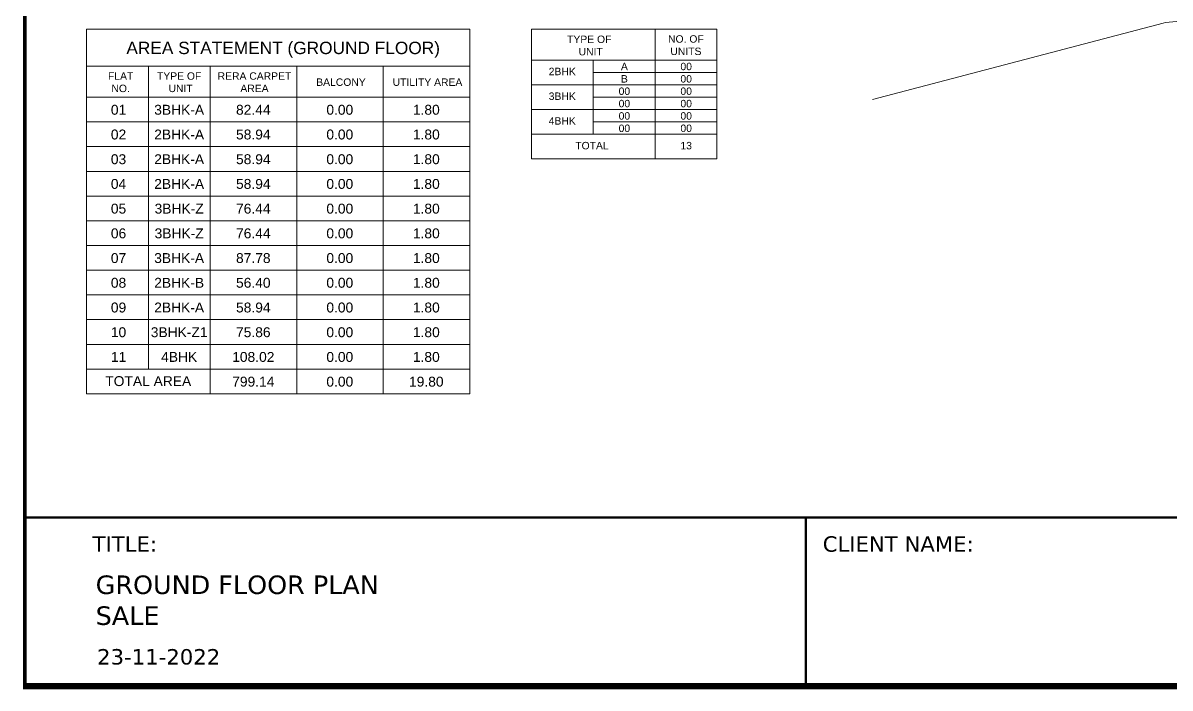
# Model space of a CAD drawing. Header units: inches. Extents: x 27644242 to 29761523, y -859349 to 216979.
# Drawn here: x 29018125 to 29064539, y -367566 to -340656 of the extents above; entities that cross this region are included whole.
import ezdxf

# ---------------------------------------------------------------- set-up
doc = ezdxf.new("R2010")
doc.units = ezdxf.units.IN
doc.header["$MEASUREMENT"] = 0
doc.layers.get('Defpoints').update_dxf_attribs({"color": 8})
for name, color, linetype, lineweight in [('ATA_FORMAT', 7, 'Continuous', 50), ('RVA Site Boundary', 17, 'Continuous', 15), ('WALL', 7, 'Continuous', 20)]:
    doc.layers.add(name, color=color, linetype=linetype, lineweight=lineweight)
doc.layers.add('ATA_FORMAT TEXT', color=7, linetype='Continuous')
doc.layers.add('text', color=7, linetype='Continuous')
doc.styles.add('AMITS', font='arial.ttf')
doc.styles.get("Standard").update_dxf_attribs({"font": 'swiss.ttf'})

msp = doc.modelspace()

# ---------------------------------------------------------------- linework, layer by layer
at = {"layer": 'ATA_FORMAT'}
for p, q in [((29126788.63103703, -360667.949054652), (29018201.91445142, -360659.7254369035)), ((29049806.60725004, -360659.7659180164, -1.917575e-09), (29049806.26984197, -367488.9174857289, -1.917575e-09))]:
    msp.add_line(p, q, dxfattribs=at)
at = {"layer": 'Defpoints', "linetype": 'Continuous', "const_width": 154.4264220221692}
msp.add_lwpolyline([(29126788.63103894, -293238.9174750373), (29126788.63103703, -367488.9174750075), (29018201.91445142, -367488.9174726978), (29018201.91445333, -293238.917472735)], close=True, dxfattribs=at)
at = {"layer": 'RVA Site Boundary', "ltscale": 500}
msp.add_lwpolyline([(29126788.63103846, -343384.8040311837), (29121240.31469592, -342928.6053523956), (29118466.0658682, -342618.3111642953), (29118228.34229327, -342597.6643278906), (29113300.47175686, -342169.6674305628), (29103063.85981534, -339955.824970071), (29101797.66291475, -338960.0871810233), (29101367.10809841, -338659.1275959244), (29098008.30834116, -337843.7795142808), (29095570.6604865, -338625.533443026), (29092756.86149374, -339360.3731893912), (29090969.24664503, -339519.2876191007), (29084561.45934058, -339340.0787641645), (29079448.99791047, -339508.4740386097), (29078892.94637811, -339559.142292893), (29071590.88141637, -339976.0648813823), (29064359.37580628, -340634.3195162015), (29064256.14905684, -340658.7903195245), (29052498.10354319, -343752.1767115883)], dxfattribs=at)
at = {"layer": 'WALL', "ltscale": 500}
for p, q in [((29020701.91445204, -340910.3625825561), (29020701.91445204, -355660.0440097298)), ((29020701.91445204, -340910.3625825561), (29036201.91445204, -340910.3625825561)), ((29036201.91445204, -340910.3625825561), (29036201.91445204, -355660.0440097298)), ((29038701.91445251, -340910.3625825561), (29038701.91445251, -346160.3625825561)), ((29038701.91445251, -340910.3625825561), (29046201.91445251, -340910.3625825561)), ((29043701.91445251, -340910.3625825561), (29043701.91445251, -346160.3625825561)), ((29046201.91445251, -340910.3625825561), (29046201.91445251, -346160.3625825561)), ((29020701.91445204, -342410.0440097298), (29036201.91445204, -342410.0440097298)), ((29023201.91445204, -342410.0440097298), (29023201.91445204, -354660.0440097298)), ((29025701.91445204, -342410.0440097298), (29025701.91445204, -355660.0440097298)), ((29029201.91445204, -342410.0440097298), (29029201.91445204, -355660.0440097298)), ((29032701.91445204, -342410.0440097298), (29032701.91445204, -355660.0440097298)), ((29038701.91445251, -342160.3625825561), (29046201.91445251, -342160.3625825561)), ((29041201.91445251, -342160.3625825561), (29041201.91445251, -345160.3625825561)), ((29041201.91445251, -342660.3625825561), (29046201.91445251, -342660.3625825561)), ((29038701.91445251, -343160.3625825561), (29046201.91445251, -343160.3625825561)), ((29020701.91445204, -343660.0440097298), (29036201.91445204, -343660.0440097298)), ((29041201.91445251, -343660.3625825561), (29046201.91445251, -343660.3625825561)), ((29038701.91445251, -344160.3625825561), (29046201.91445251, -344160.3625825561)), ((29020701.91445204, -344660.0440097298), (29036201.91445204, -344660.0440097298)), ((29041201.91445251, -344660.3625825561), (29046201.91445251, -344660.3625825561)), ((29038701.91445251, -345160.3625825561), (29046201.91445251, -345160.3625825561)), ((29020701.91445204, -345660.0440097298), (29036201.91445204, -345660.0440097298)), ((29038701.91445251, -346160.3625825561), (29046201.91445251, -346160.3625825561)), ((29020701.91445204, -346660.0440097298), (29036201.91445204, -346660.0440097298)), ((29020701.91445204, -347660.0440097298), (29036201.91445204, -347660.0440097298)), ((29020701.91445204, -348660.0440097298), (29036201.91445204, -348660.0440097298)), ((29020701.91445204, -349660.0440097298), (29036201.91445204, -349660.0440097298)), ((29020701.91445204, -350660.0440097298), (29036201.91445204, -350660.0440097298)), ((29020701.91445204, -351660.0440097298), (29036201.91445204, -351660.0440097298)), ((29020701.91445204, -352660.0440097298), (29036201.91445204, -352660.0440097298)), ((29020701.91445204, -353660.0440097298), (29036201.91445204, -353660.0440097298)), ((29020701.91445204, -354660.0440097298), (29036201.91445204, -354660.0440097298)), ((29020701.91445204, -355660.0440097298), (29036201.91445204, -355660.0440097298))]:
    msp.add_line(p, q, dxfattribs=at)

# ---------------------------------------------------------------- texts
at = {"layer": 'ATA_FORMAT TEXT', "ltscale": 10, "attachment_point": 1, "rotation": 359.99716919179184}
for s, width, insert, char_height in [('{\\fVerdana|b0|i0|c0|p34;TITLE:}', 43.03389641996762, (29020941.62433988, -361424.9772966355, -1.917575e-09), 625), ('{\\fVerdana|b0|i0|c0|p34;CLIENT NAME:}', 9651.650664459914, (29050485.84323675, -361425.0185783952, -1.917575e-09), 625), ('{\\fVerdana|b0|i0|c0|p34;GROUND FLOOR PLAN\\PSALE}', 22530.57236035541, (29021066.62433988, -363011.0580186024, -1.917575e-09), 750), ('{\\fVerdana|b0|i0|c0|p34;23-11-2022}', 25.6002801094013, (29021124.67486745, -365988.9833798334, -1.917575e-09), 625)]:
    msp.add_mtext_dynamic_manual_height_columns(s, width=width, gutter_width=9.687955009770244, heights=[0], dxfattribs=dict(at, insert=insert, char_height=char_height))
at = {"layer": 'text', "ltscale": 100, "attachment_point": 1, "style": 'AMITS'}
for s, insert, char_height, width in [('AREA STATEMENT (GROUND FLOOR)', (29022309.5670992, -341416.0165402235), 500, 15316.49951249361), ('\\pxqc;TYPE OF\\P\\pt2; UNIT', (29038851.51088876, -341167.2527075832), 300, 4374.280071698129), ('\\pxqc;NO. OF UNITS', (29043983.62700398, -341153.7911732639), 300, 1930.349796574563), ('\\pxqc;2BHK', (29038542.82411686, -342469.0984382947), 300, 2805.349526595324), ('\\pxqc;A', (29039808.20834181, -342267.1754236741), 300, 5305.349526595324), ('\\pxqc;00', (29042308.20834181, -342267.1754236741), 300, 5305.349526595324), ('\\pxqc;FLAT \\PNO.', (29021112.85773286, -342653.4726004377), 300, 1930.349796574563), ('\\pxqc;TYPE OF\\P\\pt2; UNIT', (29023351.51088829, -342653.4726004377), 300, 2189.063659064472), ('\\pxqc;RERA CARPET \\PAREA', (29025866.8956532, -342653.4726004377), 300, 3252.524869401008), ('\\pxqc;BALCONY', (29029366.8956532, -342900.6179568743), 300, 3252.524869401008), ('\\pxqc;UTILITY AREA', (29032866.8956532, -342900.6179568743), 300, 3252.524869401008), ('\\pxqc;B', (29039808.20834181, -342767.1754236741), 300, 5305.349526595324), ('\\pxqc;00', (29042308.20834181, -342767.1754236741), 300, 5305.349526595324), ('\\pxqc;3BHK', (29038542.82411686, -343469.0984382947), 300, 2805.349526595324), ('\\pxqc;00', (29039808.20834181, -343267.1754236741), 300, 5305.349526595324), ('\\pxqc;00', (29042308.20834181, -343267.1754236741), 300, 5305.349526595324), ('\\pxqc;00', (29039808.20834181, -343767.1754236741), 300, 5305.349526595324), ('\\pxqc;00', (29042308.20834181, -343767.1754236741), 300, 5305.349526595324), ('\\pxqc;01', (29021027.43935148, -343968.7798654684), 400, 1930.349796574563), ('\\pxqc;3BHK-A', (29023042.82411639, -343968.7798654684), 400, 2805.349526595324), ('\\pxqc;82.44', (29026042.82411639, -343968.7798654684), 400, 2805.349526595324), ('\\pxqc;0.00', (29029542.82411639, -343968.7798654684), 400, 2805.349526595324), ('\\pxqc;1.80', (29033042.82411639, -343968.7798654684), 400, 2805.349526595324), ('\\pxqc;00', (29039808.20834181, -344267.1754236741), 300, 5305.349526595324), ('\\pxqc;00', (29042308.20834181, -344267.1754236741), 300, 5305.349526595324), ('\\pxqc;4BHK', (29038542.82411686, -344469.0984382947), 300, 2805.349526595324), ('\\pxqc;00', (29039808.20834181, -344767.1754236741), 300, 5305.349526595324), ('\\pxqc;00', (29042308.20834181, -344767.1754236741), 300, 5305.349526595324), ('\\pxqc;02', (29021027.43935148, -344968.7798654684), 400, 1930.349796574563), ('\\pxqc;2BHK-A', (29023042.82411639, -344968.7798654684), 400, 2805.349526595324), ('\\pxqc;58.94', (29026042.82411639, -344968.7798654684), 400, 2805.349526595324), ('\\pxqc;0.00', (29029542.82411639, -344968.7798654684), 400, 2805.349526595324), ('\\pxqc;1.80', (29033042.82411639, -344968.7798654684), 400, 2805.349526595324), ('\\pxqc;TOTAL', (29039745.94874564, -345469.0984382947), 300, 2805.349526595324), ('\\pxqc;{\\C1;13}', (29042308.20834181, -345469.0984382947), 300, 5305.349526595324), ('\\pxqc;03', (29021027.43935148, -345968.7798654684), 400, 1930.349796574563), ('\\pxqc;2BHK-A', (29023042.82411639, -345968.7798654684), 400, 2805.349526595324), ('\\pxqc;58.94', (29026042.82411639, -345968.7798654684), 400, 2805.349526595324), ('\\pxqc;0.00', (29029542.82411639, -345968.7798654684), 400, 2805.349526595324), ('\\pxqc;1.80', (29033042.82411639, -345968.7798654684), 400, 2805.349526595324), ('\\pxqc;04', (29021027.43935148, -346968.7798654684), 400, 1930.349796574563), ('\\pxqc;2BHK-A', (29023042.82411639, -346968.7798654684), 400, 2805.349526595324), ('\\pxqc;58.94', (29026042.82411639, -346968.7798654684), 400, 2805.349526595324), ('\\pxqc;0.00', (29029542.82411639, -346968.7798654684), 400, 2805.349526595324), ('\\pxqc;1.80', (29033042.82411639, -346968.7798654684), 400, 2805.349526595324), ('\\pxqc;05', (29021027.43935148, -347968.7798654684), 400, 1930.349796574563), ('\\pxqc;3BHK-Z', (29023042.82411639, -347968.7798654684), 400, 2805.349526595324), ('\\pxqc;76.44', (29026042.82411639, -347968.7798654684), 400, 2805.349526595324), ('\\pxqc;0.00', (29029542.82411639, -347968.7798654684), 400, 2805.349526595324), ('\\pxqc;1.80', (29033042.82411639, -347968.7798654684), 400, 2805.349526595324), ('\\pxqc;06', (29021027.43935148, -348968.7798654684), 400, 1930.349796574563), ('\\pxqc;3BHK-Z', (29023042.82411639, -348968.7798654684), 400, 2805.349526595324), ('\\pxqc;76.44', (29026042.82411639, -348968.7798654684), 400, 2805.349526595324), ('\\pxqc;0.00', (29029542.82411639, -348968.7798654684), 400, 2805.349526595324), ('\\pxqc;1.80', (29033042.82411639, -348968.7798654684), 400, 2805.349526595324), ('\\pxqc;07', (29021027.43935148, -349968.7798654684), 400, 1930.349796574563), ('\\pxqc;3BHK-A', (29023042.82411639, -349968.7798654684), 400, 2805.349526595324), ('\\pxqc;87.78', (29026042.82411639, -349968.7798654684), 400, 2805.349526595324), ('\\pxqc;0.00', (29029542.82411639, -349968.7798654684), 400, 2805.349526595324), ('\\pxqc;1.80', (29033042.82411639, -349968.7798654684), 400, 2805.349526595324), ('\\pxqc;08', (29021027.43935148, -350968.7798654684), 400, 1930.349796574563), ('\\pxqc;2BHK-B', (29023042.82411639, -350968.7798654684), 400, 2805.349526595324), ('\\pxqc;56.40', (29026042.82411639, -350968.7798654684), 400, 2805.349526595324), ('\\pxqc;0.00', (29029542.82411639, -350968.7798654684), 400, 2805.349526595324), ('\\pxqc;1.80', (29033042.82411639, -350968.7798654684), 400, 2805.349526595324), ('\\pxqc;09', (29021027.43935148, -351968.7798654684), 400, 1930.349796574563), ('\\pxqc;2BHK-A', (29023042.82411639, -351968.7798654684), 400, 2805.349526595324), ('\\pxqc;58.94', (29026042.82411639, -351968.7798654684), 400, 2805.349526595324), ('\\pxqc;0.00', (29029542.82411639, -351968.7798654684), 400, 2805.349526595324), ('\\pxqc;1.80', (29033042.82411639, -351968.7798654684), 400, 2805.349526595324), ('\\pxqc;10', (29021027.43935148, -352968.7798654684), 400, 1930.349796574563), ('\\pxqc;3BHK-Z1', (29023042.82411639, -352968.7798654684), 400, 2805.349526595324), ('\\pxqc;75.86', (29026042.82411639, -352968.7798654684), 400, 2805.349526595324), ('\\pxqc;0.00', (29029542.82411639, -352968.7798654684), 400, 2805.349526595324), ('\\pxqc;1.80', (29033042.82411639, -352968.7798654684), 400, 2805.349526595324), ('\\pxqc;11', (29021027.43935148, -353968.7798654684), 400, 1930.349796574563), ('\\pxqc;4BHK', (29023042.82411639, -353968.7798654684), 400, 2805.349526595324), ('\\pxqc;108.02', (29026042.82411639, -353968.7798654684), 400, 2805.349526595324), ('\\pxqc;0.00', (29029542.82411639, -353968.7798654684), 400, 2805.349526595324), ('\\pxqc;1.80', (29033042.82411639, -353968.7798654684), 400, 2805.349526595324), ('\\pxqc;TOTAL AREA', (29020219.747293, -354947.2414105756), 400, 5949.963940951973), ('\\pxqc;799.14', (29026042.82411639, -354968.7798654684), 400, 2805.349526595324), ('\\pxqc;0.00', (29029542.82411639, -354968.7798654684), 400, 2805.349526595324), ('\\pxqc;19.80', (29033042.82411639, -354968.7798654684), 400, 2805.349526595324)]:
    msp.add_mtext(s, dxfattribs=dict(at, insert=insert, char_height=char_height, width=width))

doc.saveas('drawing.dxf')
